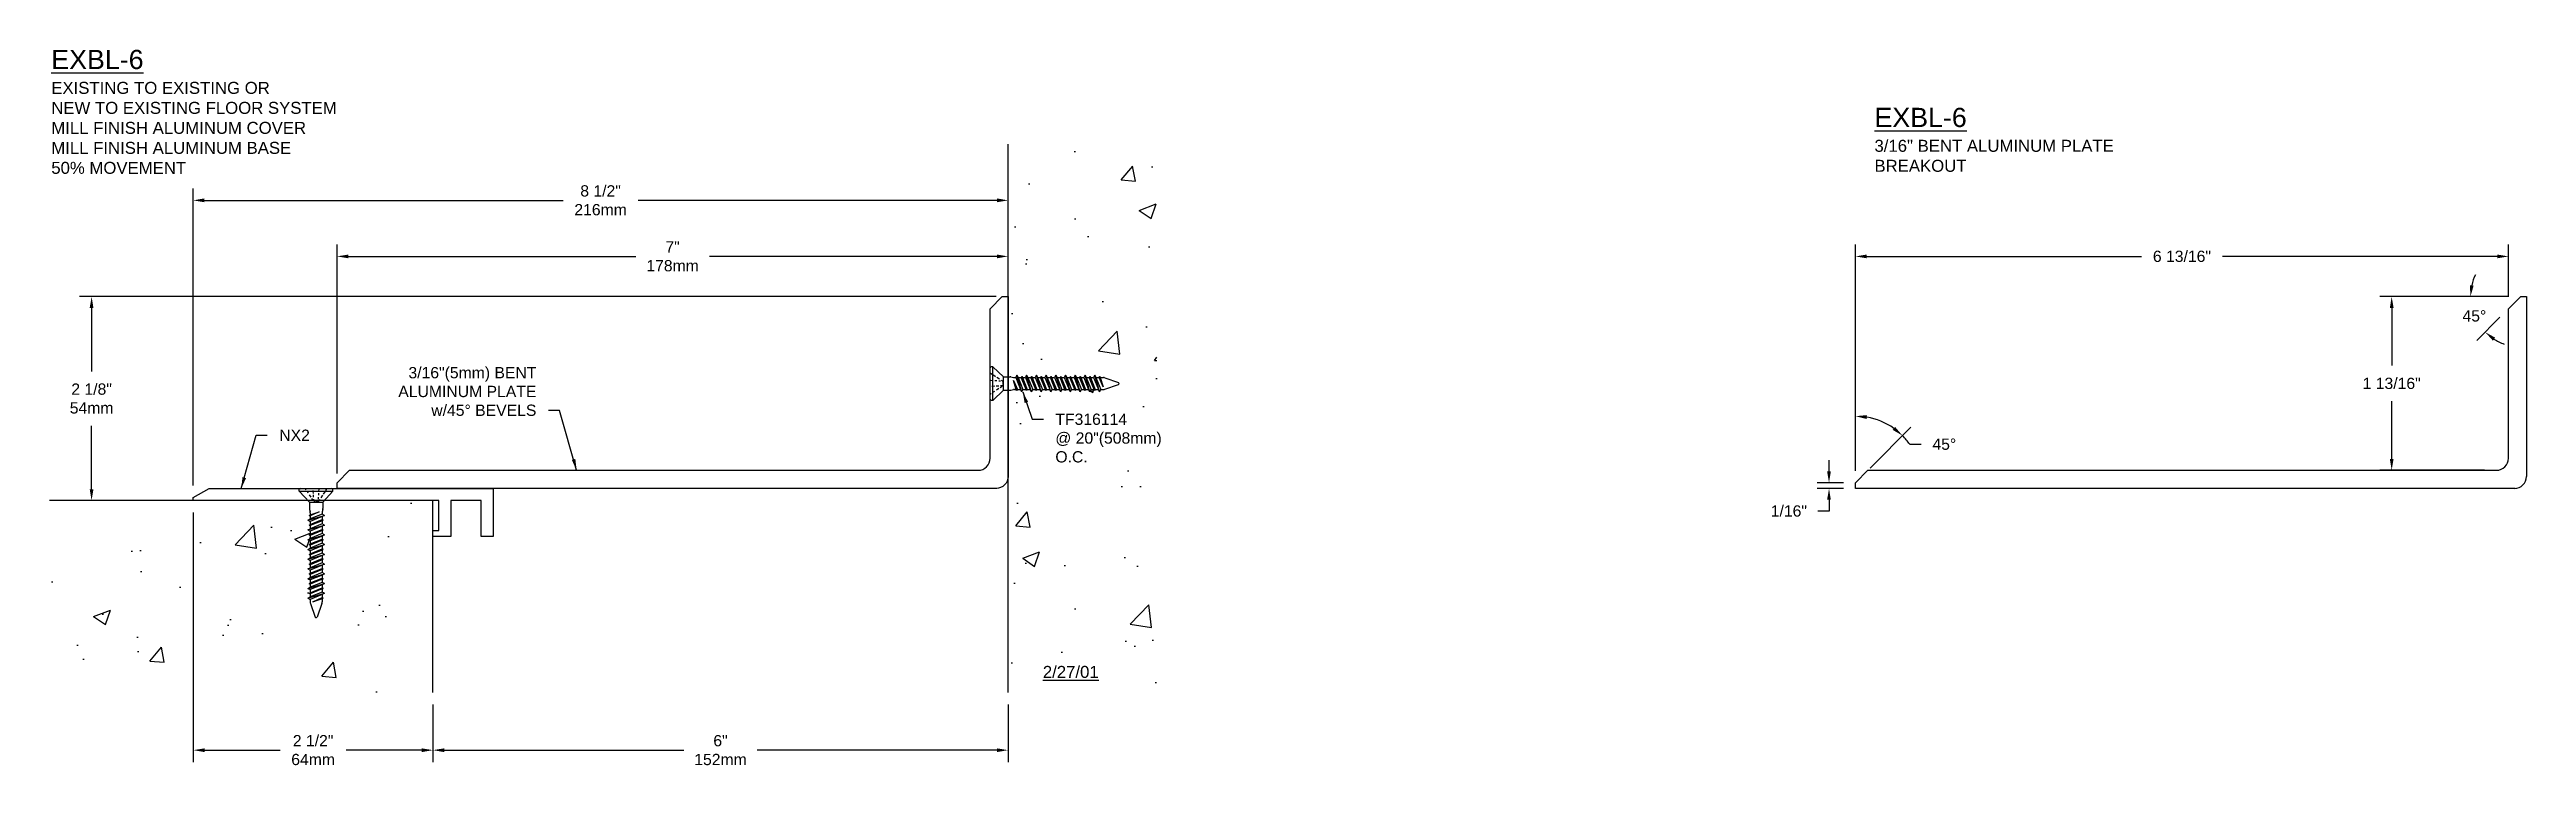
# Model space of a CAD drawing. Header units: inches. Extents: x 0.4 to 26.2, y 0.5 to 8.1.
import ezdxf

# ---------------------------------------------------------------- set-up
doc = ezdxf.new("R2010")
doc.units = ezdxf.units.IN
doc.header["$MEASUREMENT"] = 0
for name, color, linetype in [('Anchors', 4, 'Continuous'), ('Conditions', 1, 'Continuous'), ('Dimensions', 3, 'Continuous'), ('Metals', 7, 'Continuous'), ('Text', 2, 'Continuous')]:
    doc.layers.add(name, color=color, linetype=linetype)
doc.styles.add('Arial', font='arial.ttf')
doc.dimstyles.new('ARIAL', dxfattribs={"dimtxt": 0.1175, "dimasz": 0.1175, "dimexe": 0.125, "dimexo": 0.125, "dimgap": 0.125, "dimtad": 0, "dimtih": 1, "dimtoh": 1, "dimdec": 4, "dimzin": 0, "dimdsep": 46, "dimlunit": 4, "dimtxsty": 'Arial', "dimcen": 0.09, "dimadec": 0, "dimazin": 0, "dimtfac": 1, "dimtdec": 4, "dimtofl": 0, "dimtmove": 0, "dimatfit": 3, "dimfxl": 0, "dimfrac": 2, "dimtolj": 1, "dimtzin": 0, "dimarcsym": 0})

# ---------------------------------------------------------------- blocks, each defined once
blk = doc.blocks.new('TF-316114')
for p, q in [((-0.163, 0), (0.163, 0)), ((-0.104, -0.013), (-0.113, 0)), ((-0.176, -0.029), (-0.175, -0.01)), ((-0.176, -0.029), (0.176, -0.029)), ((-0.176, -0.029), (-0.07, -0.141)), ((-0.082, -0.047), (-0.091, -0.032)), ((-0.074, -0.28), (0.032, -0.243)), ((-0.07, -0.141), (0.07, -0.141)), ((-0.07, -0.141), (-0.07, -0.208)), ((-0.053, -0.09), (-0.069, -0.066)), ((-0.069, -0.218), (-0.063, -0.244)), ((-0.062, -0.273), (0.032, -0.243)), ((0.032, -0.243), (-0.062, -0.286)), ((-0.062, -0.253), (-0.062, -0.273)), ((-0.031, -0.125), (-0.044, -0.104)), ((-0.031, -0.005), (-0.031, 0)), ((-0.03, -0.026), (-0.03, -0.019)), ((-0.028, -0.051), (-0.029, -0.032)), ((-0.026, -0.091), (-0.028, -0.065)), ((-0.024, -0.126), (-0.025, -0.11)), ((-0.024, -0.135), (-0.011, -0.135)), ((-0.002, -0.135), (0.018, -0.135)), ((0.037, -0.115), (0.024, -0.135)), ((0.024, -0.135), (0.025, -0.125)), ((0.025, -0.11), (0.026, -0.09)), ((0.027, -0.07), (0.029, -0.048)), ((0.03, -0.026), (0.031, -0.008)), ((0.066, -0.071), (0.049, -0.098)), ((0.062, -0.253), (0.062, -0.267)), ((0.069, -0.218), (0.063, -0.244)), ((0.07, -0.141), (0.176, -0.029)), ((0.07, -0.141), (0.07, -0.208)), ((0.09, -0.035), (0.075, -0.058)), ((0.11, -0.005), (0.098, -0.022)), ((0.176, -0.029), (0.175, -0.01)), ((-0.086, -0.33), (0.086, -0.28)), ((-0.086, -0.33), (-0.062, -0.317)), ((-0.086, -0.33), (-0.062, -0.343)), ((-0.086, -0.432), (0.086, -0.381)), ((-0.086, -0.432), (-0.062, -0.419)), ((-0.086, -0.432), (-0.062, -0.445)), ((-0.086, -0.534), (0.086, -0.483)), ((-0.074, -0.28), (-0.062, -0.273)), ((-0.074, -0.28), (-0.062, -0.286)), ((-0.074, -0.381), (0.074, -0.33)), ((-0.074, -0.381), (-0.062, -0.375)), ((-0.074, -0.381), (-0.062, -0.387)), ((-0.074, -0.483), (0.074, -0.432)), ((-0.074, -0.483), (-0.062, -0.477)), ((-0.074, -0.483), (-0.062, -0.489)), ((0.062, -0.267), (-0.062, -0.317)), ((-0.062, -0.286), (-0.062, -0.317)), ((0.062, -0.293), (-0.062, -0.343)), ((-0.062, -0.375), (0.062, -0.324)), ((0.062, -0.337), (-0.062, -0.387)), ((-0.062, -0.343), (-0.062, -0.375)), ((0.062, -0.368), (-0.062, -0.419)), ((-0.062, -0.387), (-0.062, -0.419)), ((0.062, -0.394), (-0.062, -0.445)), ((-0.062, -0.477), (0.062, -0.426)), ((0.062, -0.438), (-0.062, -0.489)), ((-0.062, -0.445), (-0.062, -0.477)), ((0.062, -0.47), (-0.062, -0.521)), ((-0.062, -0.489), (-0.062, -0.521)), ((0.062, -0.496), (-0.062, -0.546)), ((0.086, -0.28), (0.062, -0.267)), ((0.086, -0.28), (0.062, -0.293)), ((0.062, -0.293), (0.062, -0.324)), ((0.074, -0.33), (0.062, -0.324)), ((0.074, -0.33), (0.062, -0.337)), ((0.062, -0.337), (0.062, -0.368)), ((0.086, -0.381), (0.062, -0.368)), ((0.086, -0.381), (0.062, -0.394)), ((0.062, -0.394), (0.062, -0.426)), ((0.074, -0.432), (0.062, -0.426)), ((0.074, -0.432), (0.062, -0.438)), ((0.062, -0.438), (0.062, -0.47)), ((0.086, -0.483), (0.062, -0.47)), ((0.086, -0.483), (0.062, -0.496)), ((0.062, -0.496), (0.062, -0.527)), ((-0.086, -0.534), (-0.062, -0.521)), ((-0.086, -0.534), (-0.062, -0.546)), ((-0.086, -0.635), (0.086, -0.584)), ((-0.086, -0.635), (-0.062, -0.622)), ((-0.086, -0.635), (-0.062, -0.648)), ((-0.086, -0.737), (0.086, -0.686)), ((-0.086, -0.737), (-0.062, -0.724)), ((-0.086, -0.737), (-0.062, -0.75)), ((-0.074, -0.584), (0.074, -0.534)), ((-0.074, -0.584), (-0.062, -0.578)), ((-0.074, -0.584), (-0.062, -0.59)), ((-0.074, -0.686), (0.074, -0.635)), ((-0.074, -0.686), (-0.062, -0.68)), ((-0.074, -0.686), (-0.062, -0.692)), ((-0.074, -0.787), (0.074, -0.737)), ((-0.062, -0.578), (0.062, -0.527)), ((0.062, -0.54), (-0.062, -0.59)), ((-0.062, -0.546), (-0.062, -0.578)), ((0.062, -0.571), (-0.062, -0.622)), ((-0.062, -0.59), (-0.062, -0.622)), ((0.062, -0.597), (-0.062, -0.648)), ((-0.062, -0.68), (0.062, -0.629)), ((0.062, -0.641), (-0.062, -0.692)), ((-0.062, -0.648), (-0.062, -0.68)), ((0.062, -0.673), (-0.062, -0.724)), ((-0.062, -0.692), (-0.062, -0.724)), ((0.062, -0.699), (-0.062, -0.75)), ((-0.062, -0.781), (0.062, -0.73)), ((0.062, -0.743), (-0.062, -0.794)), ((-0.062, -0.75), (-0.062, -0.781)), ((0.062, -0.774), (-0.062, -0.825)), ((0.074, -0.534), (0.062, -0.527)), ((0.074, -0.534), (0.062, -0.54)), ((0.062, -0.54), (0.062, -0.571)), ((0.086, -0.584), (0.062, -0.571)), ((0.086, -0.584), (0.062, -0.597)), ((0.062, -0.597), (0.062, -0.629)), ((0.074, -0.635), (0.062, -0.629)), ((0.074, -0.635), (0.062, -0.641)), ((0.062, -0.641), (0.062, -0.673)), ((0.086, -0.686), (0.062, -0.673)), ((0.086, -0.686), (0.062, -0.699)), ((0.062, -0.699), (0.062, -0.73)), ((0.074, -0.737), (0.062, -0.73)), ((0.074, -0.737), (0.062, -0.743)), ((0.062, -0.743), (0.062, -0.774)), ((0.086, -0.787), (0.062, -0.774)), ((-0.086, -0.838), (0.086, -0.787)), ((-0.086, -0.838), (-0.062, -0.825)), ((-0.086, -0.838), (-0.062, -0.851)), ((-0.086, -0.94), (0.086, -0.889)), ((-0.086, -0.94), (-0.062, -0.927)), ((-0.086, -0.94), (-0.062, -0.953)), ((-0.086, -1.041), (0.086, -0.991)), ((-0.086, -1.041), (-0.062, -1.028)), ((-0.074, -0.787), (-0.062, -0.781)), ((-0.074, -0.787), (-0.062, -0.794)), ((-0.074, -0.889), (0.074, -0.838)), ((-0.074, -0.889), (-0.062, -0.883)), ((-0.074, -0.889), (-0.062, -0.895)), ((-0.074, -0.991), (0.074, -0.94)), ((-0.074, -0.991), (-0.062, -0.984)), ((-0.074, -0.991), (-0.062, -0.997)), ((-0.062, -0.794), (-0.062, -0.825)), ((0.062, -0.8), (-0.062, -0.851)), ((-0.062, -0.883), (0.062, -0.832)), ((0.062, -0.844), (-0.062, -0.895)), ((-0.062, -0.851), (-0.062, -0.883)), ((0.062, -0.876), (-0.062, -0.927)), ((-0.062, -0.895), (-0.062, -0.927)), ((0.062, -0.902), (-0.062, -0.953)), ((-0.062, -0.984), (0.062, -0.934)), ((0.062, -0.946), (-0.062, -0.997)), ((-0.062, -0.953), (-0.062, -0.984)), ((0.062, -0.978), (-0.062, -1.028)), ((-0.062, -0.997), (-0.062, -1.028)), ((0.062, -1.003), (-0.062, -1.054)), ((0.086, -0.787), (0.062, -0.8)), ((0.062, -0.8), (0.062, -0.832)), ((0.074, -0.838), (0.062, -0.832)), ((0.074, -0.838), (0.062, -0.844)), ((0.062, -0.844), (0.062, -0.876)), ((0.086, -0.889), (0.062, -0.876)), ((0.086, -0.889), (0.062, -0.902)), ((0.062, -0.902), (0.062, -0.934)), ((0.074, -0.94), (0.062, -0.934)), ((0.074, -0.94), (0.062, -0.946)), ((0.062, -0.946), (0.062, -0.978)), ((0.086, -0.991), (0.062, -0.978)), ((0.086, -0.991), (0.062, -1.003)), ((0.062, -1.003), (0.062, -1.035)), ((-0.086, -1.041), (-0.062, -1.054)), ((-0.086, -1.143), (0.086, -1.092)), ((-0.086, -1.143), (-0.062, -1.13)), ((-0.086, -1.143), (-0.062, -1.156)), ((-0.074, -1.092), (0.074, -1.041)), ((-0.074, -1.092), (-0.062, -1.086)), ((-0.074, -1.092), (-0.062, -1.098)), ((-0.062, -1.086), (0.062, -1.035)), ((0.062, -1.047), (-0.062, -1.098)), ((-0.062, -1.054), (-0.062, -1.086)), ((0.062, -1.079), (-0.062, -1.13)), ((-0.062, -1.098), (-0.062, -1.13)), ((0.062, -1.105), (-0.062, -1.156)), ((-0.062, -1.156), (-0.062, -1.182)), ((-0.06, -1.197), (-0.01, -1.34)), ((-0.034, -1.18), (0.062, -1.137)), ((-0.034, -1.18), (0.074, -1.143)), ((0.062, -1.149), (-0.034, -1.18)), ((0.06, -1.197), (0.01, -1.34)), ((0.074, -1.041), (0.062, -1.035)), ((0.074, -1.041), (0.062, -1.047)), ((0.062, -1.047), (0.062, -1.079)), ((0.086, -1.092), (0.062, -1.079)), ((0.086, -1.092), (0.062, -1.105)), ((0.062, -1.105), (0.062, -1.137)), ((0.074, -1.143), (0.062, -1.137)), ((0.074, -1.143), (0.062, -1.149)), ((0.062, -1.149), (0.062, -1.182))]:
    blk.add_line(p, q)
for centre, radius, start, end in [((-0.163, -0.011), 0.0112, 90, 175), ((-0.023, -0.208), 0.0465, 180, 191.9357), ((-0.109, -0.253), 0.0465, 0, 11.9357), ((0.109, -0.253), 0.0465, 168.0643, 180), ((0.023, -0.208), 0.0465, 348.0643, 0), ((0.163, -0.011), 0.0112, 5, 90), ((-0.016, -1.182), 0.0465, 180, 199.3058), ((0.016, -1.182), 0.0465, 340.6942, 0), ((0, -1.335), 0.0106, 204.1001, 335.8999)]:
    blk.add_arc(centre, radius, start, end)
blk = doc.blocks.new('TF316114')
blk.add_blockref('TF-316114', (0, 0))
blk = doc.blocks.new('*D2')
at = {"layer": 'Defpoints', "color": 0}
for p in [(4.4, 1.398), (10.4, 1.398), (4.4, 0.796)]:
    blk.add_point(p, dxfattribs=at)
at = {"layer": 'Dimensions', "color": 0, "lineweight": -2}
for p, q in [((4.4, 1.273), (4.4, 0.671)), ((10.4, 1.273), (10.4, 0.671)), ((4.518, 0.796), (7.016, 0.796)), ((10.283, 0.796), (7.784, 0.796))]:
    blk.add_line(p, q, dxfattribs=at)
at = {"layer": 'Dimensions', "color": 0}
for points in [[(4.518, 0.815), (4.518, 0.776), (4.4, 0.796)], [(10.283, 0.815), (10.283, 0.776), (10.4, 0.796)]]:
    blk.add_solid(points, dxfattribs=at)
at = {"layer": 'Dimensions', "color": 0, "insert": (7.4, 0.796), "char_height": 0.1175, "attachment_point": 5, "style": 'Arial'}
blk.add_mtext('\\A1;6"\\P152mm', dxfattribs=at)
blk = doc.blocks.new('*D3')
at = {"layer": 'Defpoints', "color": 0}
for p in [(1.899, 6.526), (10.4, 6.214), (1.899, 3.428)]:
    blk.add_point(p, dxfattribs=at)
at = {"layer": 'Dimensions', "color": 0, "lineweight": -2}
for p, q in [((1.899, 3.553), (1.899, 6.651)), ((2.016, 6.526), (5.758, 6.526)), ((10.283, 6.526), (6.54, 6.526)), ((10.4, 6.339), (10.4, 6.651))]:
    blk.add_line(p, q, dxfattribs=at)
at = {"layer": 'Dimensions', "color": 0}
for points in [[(2.016, 6.546), (2.016, 6.506), (1.899, 6.526)], [(10.283, 6.546), (10.283, 6.506), (10.4, 6.526)]]:
    blk.add_solid(points, dxfattribs=at)
at = {"layer": 'Dimensions', "color": 0, "insert": (6.149, 6.526), "char_height": 0.1175, "attachment_point": 5, "style": 'Arial'}
blk.add_mtext('\\A1;8 1/2"\\P216mm', dxfattribs=at)
blk = doc.blocks.new('*D4')
at = {"layer": 'Defpoints', "color": 0}
for p in [(10.4, 5.523), (0.839, 3.398), (1.061, 3.398)]:
    blk.add_point(p, dxfattribs=at)
at = {"layer": 'Dimensions', "color": 0, "lineweight": -2}
for p, q in [((10.275, 5.523), (0.714, 5.523)), ((0.839, 5.405), (0.839, 4.744)), ((0.839, 3.516), (0.839, 4.177)), ((0.936, 3.398), (0.714, 3.398))]:
    blk.add_line(p, q, dxfattribs=at)
at = {"layer": 'Dimensions', "color": 0}
for points in [[(0.819, 5.405), (0.858, 5.405), (0.839, 5.523)], [(0.819, 3.516), (0.858, 3.516), (0.839, 3.398)]]:
    blk.add_solid(points, dxfattribs=at)
at = {"layer": 'Dimensions', "color": 0, "insert": (0.839, 4.46), "char_height": 0.1175, "attachment_point": 5, "style": 'Arial'}
blk.add_mtext('\\A1;2 1/8"\\P54mm', dxfattribs=at)
blk = doc.blocks.new('*D5')
at = {"layer": 'Defpoints', "color": 0}
for p in [(10.4, 5.942), (10.4, 5.523), (3.4, 3.554)]:
    blk.add_point(p, dxfattribs=at)
at = {"layer": 'Dimensions', "color": 0, "lineweight": -2}
for p, q in [((3.4, 3.679), (3.4, 6.067)), ((10.4, 5.648), (10.4, 6.067)), ((3.518, 5.942), (6.516, 5.942)), ((10.283, 5.942), (7.284, 5.942))]:
    blk.add_line(p, q, dxfattribs=at)
at = {"layer": 'Dimensions', "color": 0}
for points in [[(3.518, 5.961), (3.518, 5.922), (3.4, 5.942)], [(10.283, 5.961), (10.283, 5.922), (10.4, 5.942)]]:
    blk.add_solid(points, dxfattribs=at)
at = {"layer": 'Dimensions', "color": 0, "insert": (6.9, 5.942), "char_height": 0.1175, "attachment_point": 5, "style": 'Arial'}
blk.add_mtext('\\A1;7"\\P178mm', dxfattribs=at)
blk = doc.blocks.new('*D6')
at = {"layer": 'Defpoints', "color": 0}
for p in [(1.9, 3.398), (4.4, 1.398), (4.4, 0.796)]:
    blk.add_point(p, dxfattribs=at)
at = {"layer": 'Dimensions', "color": 0, "lineweight": -2}
for p, q in [((1.9, 3.273), (1.9, 0.671)), ((4.4, 1.273), (4.4, 0.671)), ((2.018, 0.796), (2.805, 0.796)), ((4.283, 0.796), (3.495, 0.796))]:
    blk.add_line(p, q, dxfattribs=at)
at = {"layer": 'Dimensions', "color": 0}
for points in [[(2.018, 0.815), (2.018, 0.776), (1.9, 0.796)], [(4.283, 0.815), (4.283, 0.776), (4.4, 0.796)]]:
    blk.add_solid(points, dxfattribs=at)
at = {"layer": 'Dimensions', "color": 0, "insert": (3.15, 0.796), "char_height": 0.1175, "attachment_point": 5, "style": 'Arial'}
blk.add_mtext('\\A1;2 1/2"\\P64mm', dxfattribs=at)
blk = doc.blocks.new('*D7')
at = {"layer": 'Defpoints', "color": 0}
for p in [(26.054, 5.942), (26.054, 5.395), (19.241, 3.583)]:
    blk.add_point(p, dxfattribs=at)
at = {"layer": 'Dimensions', "color": 0, "lineweight": -2}
for p, q in [((19.241, 3.708), (19.241, 6.067)), ((26.054, 5.52), (26.054, 6.067)), ((19.359, 5.942), (22.226, 5.942)), ((25.936, 5.942), (23.069, 5.942))]:
    blk.add_line(p, q, dxfattribs=at)
at = {"layer": 'Dimensions', "color": 0}
for points in [[(19.359, 5.961), (19.359, 5.922), (19.241, 5.942)], [(25.936, 5.961), (25.936, 5.922), (26.054, 5.942)]]:
    blk.add_solid(points, dxfattribs=at)
at = {"layer": 'Dimensions', "color": 0, "insert": (22.647, 5.942), "char_height": 0.1175, "attachment_point": 5, "style": 'Arial'}
blk.add_mtext('\\A1;6 13/16"', dxfattribs=at)
blk = doc.blocks.new('*D8')
at = {"layer": 'Defpoints', "color": 0}
for p in [(18.965, 3.523), (19.241, 3.583), (19.241, 3.523)]:
    blk.add_point(p, dxfattribs=at)
at = {"layer": 'Dimensions', "color": 0, "lineweight": -2}
for p, q in [((18.965, 3.701), (18.965, 3.818)), ((19.116, 3.583), (18.84, 3.583)), ((19.116, 3.523), (18.84, 3.523)), ((18.965, 3.405), (18.965, 3.288)), ((18.965, 3.288), (18.847, 3.288))]:
    blk.add_line(p, q, dxfattribs=at)
at = {"layer": 'Dimensions', "color": 0}
for points in [[(18.945, 3.701), (18.984, 3.701), (18.965, 3.583)], [(18.945, 3.405), (18.984, 3.405), (18.965, 3.523)]]:
    blk.add_solid(points, dxfattribs=at)
at = {"layer": 'Dimensions', "color": 0, "insert": (18.546, 3.288), "char_height": 0.1175, "attachment_point": 5, "style": 'Arial'}
blk.add_mtext('\\A1;1/16"', dxfattribs=at)
blk = doc.blocks.new('*D9')
at = {"layer": 'Defpoints', "color": 0}
for p in [(19.241, 4.271), (19.421, 4.253), (19.306, 3.648), (19.241, 3.583), (19.241, 3.583)]:
    blk.add_point(p, dxfattribs=at)
at = {"layer": 'Dimensions', "color": 0, "lineweight": -2}
for p, q in [((19.241, 4.396), (19.241, 4.402)), ((19.395, 3.736), (19.82, 4.162)), ((19.808, 3.984), (19.925, 3.984))]:
    blk.add_line(p, q, dxfattribs=at)
for start, end in [(54.7135, 80.2865), (35.2865, 45)]:
    blk.add_arc((19.241, 3.583), 0.694, start, end, dxfattribs=at)
at = {"layer": 'Dimensions', "color": 0}
for points in [[(19.357, 4.247), (19.36, 4.287), (19.241, 4.277)], [(19.655, 4.164), (19.629, 4.134), (19.732, 4.074)]]:
    blk.add_solid(points, dxfattribs=at)
at = {"layer": 'Dimensions', "color": 0, "insert": (20.168, 3.984), "char_height": 0.1175, "attachment_point": 5, "style": 'Arial'}
blk.add_mtext('\\A1;45°', dxfattribs=at)
blk = doc.blocks.new('*D15')
at = {"layer": 'Defpoints', "color": 0}
for p in [(25.393, 5.523), (25.978, 5.523), (26.181, 5.523), (25.675, 5.387), (26.054, 5.395)]:
    blk.add_point(p, dxfattribs=at)
at = {"layer": 'Dimensions', "color": 0, "lineweight": -2}
blk.add_line((25.965, 5.307), (25.722, 5.064), dxfattribs=at)
for start, end in [(154.241, 167.1205), (237.8795, 250.759)]:
    blk.add_arc((26.181, 5.523), 0.524, start, end, dxfattribs=at)
at = {"layer": 'Dimensions', "color": 0}
for points in [[(25.69, 5.637), (25.651, 5.642), (25.657, 5.523)], [(25.891, 5.064), (25.915, 5.095), (25.811, 5.152)]]:
    blk.add_solid(points, dxfattribs=at)
at = {"layer": 'Dimensions', "color": 0, "insert": (25.698, 5.321), "char_height": 0.1175, "attachment_point": 5, "style": 'Arial'}
blk.add_mtext('\\A1;45°', dxfattribs=at)
blk = doc.blocks.new('BENTPLATE')
blk.add_lwpolyline([(10.282, 3.523), (3.4, 3.523), (3.4, 3.583), (3.53, 3.713), (10.088, 3.713, 0.414214), (10.213, 3.838), (10.213, 5.395), (10.34, 5.523), (10.4, 5.523), (10.4, 3.648, -0.414214), (10.275, 3.523)], format="xyb")
blk = doc.blocks.new('nx2')
for p, q in [((0, 0.405), (0.165, 0.5)), ((0, 0.375), (0, 0.405)), ((2.562, 0.375), (0, 0.375)), ((0.165, 0.5), (3.13, 0.5)), ((2.562, 0.062), (2.562, 0.375)), ((3.005, 0.375), (2.687, 0.375)), ((2.687, 0.375), (2.687, 0)), ((3.005, 0), (3.005, 0.375)), ((3.13, 0.5), (3.13, 0)), ((2.5, 0), (2.5, 0.062)), ((2.5, 0.062), (2.562, 0.062)), ((2.687, 0), (2.5, 0)), ((3.13, 0), (3.005, 0))]:
    blk.add_line(p, q)
blk = doc.blocks.new('*D17')
at = {"layer": 'Defpoints', "color": 0}
for p in [(26.181, 5.523), (24.835, 3.713), (25.929, 3.713)]:
    blk.add_point(p, dxfattribs=at)
at = {"layer": 'Dimensions', "color": 0, "lineweight": -2}
for p, q in [((26.056, 5.523), (24.71, 5.523)), ((24.835, 5.405), (24.835, 4.804)), ((24.835, 3.831), (24.835, 4.432)), ((25.804, 3.713), (24.71, 3.713))]:
    blk.add_line(p, q, dxfattribs=at)
at = {"layer": 'Dimensions', "color": 0}
for points in [[(24.816, 5.405), (24.855, 5.405), (24.835, 5.523)], [(24.816, 3.831), (24.855, 3.831), (24.835, 3.713)]]:
    blk.add_solid(points, dxfattribs=at)
at = {"layer": 'Dimensions', "color": 0, "insert": (24.835, 4.618), "char_height": 0.1175, "attachment_point": 5, "style": 'Arial'}
blk.add_mtext('\\A1;1 13/16"', dxfattribs=at)

msp = doc.modelspace()

# ---------------------------------------------------------------- hatches: boundary and pattern name
at = {"layer": 'Conditions'}
h = msp.add_hatch(dxfattribs=at)
h.set_pattern_fill('AR-CONC', color=256, scale=0.25, style=0)
h.set_pattern_definition([(50, (4, 0), (1.79315, -0.15688), [0.1875, -2.0625]), (355, (4, 0), (-0.34688, 1.88048), [0.15, -1.65]), (100.451, (4.1494, -0.013), (1.44627, 1.7236), [0.15935, -1.75286]), (46.184, (4, 0.5), (2.6681, -0.4138), [0.28125, -3.09375]), (96.636, (4.2223, 0.4655), (2.33666, 2.4353), [0.239, -2.6293]), (351.184, (4, 0.5), (2.33665, 2.4353), [0.225, -2.475]), (21, (4.25, 0.375), (1.49227, -1.00655), [0.1875, -2.0625]), (326, (4.25, 0.375), (0.6083, 1.81288), [0.15, -1.65]), (71.451, (4.3744, 0.2911), (2.10056, 0.80633), [0.15935, -1.75286]), (37.5, (4, 0), (0.0304, 0.832235), [0, -1.63, 0, -1.675, 0, -1.65625]), (7.5, (4, 0), (0.657674, 0.98603), [0, -0.955, 0, -1.5925, 0, -0.63125]), (327.5, (3.4425, 0), (1.334556, -0.056387), [0, -0.625, 0, -1.95, 0, -2.5875]), (317.5, (3.1925, 0), (1.45797, 0.25026), [0, -0.8125, 0, -1.295, 0, -1.8375])])
h.paths.add_polyline_path([(11.95291, 7.11042), (10.40003, 7.11042), (10.40003, 4.70149), (10.41603, 4.68634), (10.48798, 4.68634), (10.51871, 4.67985, 0.05212645), (10.52833, 4.67884), (10.5417, 4.67884), (10.55462, 4.70284), (10.56755, 4.67884), (10.59924, 4.67884), (10.6054, 4.69029), (10.61157, 4.67884), (10.64326, 4.67884), (10.65618, 4.70284), (10.66911, 4.67884), (10.7008, 4.67884), (10.70697, 4.69029), (10.71313, 4.67884), (10.74482, 4.67884), (10.75775, 4.70284), (10.77067, 4.67884), (10.80236, 4.67884), (10.80853, 4.69029), (10.81469, 4.67884), (10.84638, 4.67884), (10.85931, 4.70284), (10.87223, 4.67884), (10.90393, 4.67884), (10.91009, 4.69029), (10.91625, 4.67884), (10.94795, 4.67884), (10.96087, 4.70284), (10.9738, 4.67884), (11.00549, 4.67884), (11.01165, 4.69029), (11.01782, 4.67884), (11.04951, 4.67884), (11.06243, 4.70284), (11.07536, 4.67884), (11.10705, 4.67884), (11.11322, 4.69029), (11.11938, 4.67884), (11.15107, 4.67884), (11.164, 4.70284), (11.17692, 4.67884), (11.20861, 4.67884), (11.21478, 4.69029), (11.22094, 4.67884), (11.25263, 4.67884), (11.26556, 4.70284), (11.27848, 4.67884), (11.31018, 4.67884), (11.31634, 4.69029), (11.3225, 4.67884), (11.3542, 4.67884), (11.36712, 4.70284), (11.38005, 4.67884), (11.41174, 4.67884), (11.4179, 4.69029), (11.42407, 4.67884), (11.45669, 4.67884, -0.08443704), (11.47206, 4.67623), (11.61311, 4.62682, -0.77412328), (11.61311, 4.60637), (11.47206, 4.55696, -0.08443704), (11.45669, 4.55434), (11.43083, 4.55434), (11.4179, 4.53034), (11.40498, 4.55434), (11.37329, 4.55434), (11.36712, 4.5429), (11.36096, 4.55434), (11.32927, 4.55434), (11.31634, 4.53034), (11.30342, 4.55434), (11.27172, 4.55434), (11.26556, 4.5429), (11.2594, 4.55434), (11.2277, 4.55434), (11.21478, 4.53034), (11.20185, 4.55434), (11.17016, 4.55434), (11.164, 4.5429), (11.15783, 4.55434), (11.12614, 4.55434), (11.11322, 4.53034), (11.10029, 4.55434), (11.0686, 4.55434), (11.06243, 4.5429), (11.05627, 4.55434), (11.02458, 4.55434), (11.01165, 4.53034), (10.99873, 4.55434), (10.96704, 4.55434), (10.96087, 4.5429), (10.95471, 4.55434), (10.92302, 4.55434), (10.91009, 4.53034), (10.89717, 4.55434), (10.86547, 4.55434), (10.85931, 4.5429), (10.85315, 4.55434), (10.82145, 4.55434), (10.80853, 4.53034), (10.7956, 4.55434), (10.76391, 4.55434), (10.75775, 4.5429), (10.75158, 4.55434), (10.71989, 4.55434), (10.70697, 4.53034), (10.69404, 4.55434), (10.66235, 4.55434), (10.65618, 4.5429), (10.65002, 4.55434), (10.61833, 4.55434), (10.6054, 4.53034), (10.59248, 4.55434), (10.56079, 4.55434), (10.55462, 4.5429), (10.54846, 4.55434), (10.52833, 4.55434, 0.05212645), (10.51871, 4.55334), (10.48798, 4.54684), (10.41603, 4.54684), (10.40003, 4.5317), (10.40003, 3.64784), (10.40003, 1.39804), (11.95291, 1.39804), (11.95291, 3.90103), (11.07483, 3.90103), (11.07483, 4.36221), (11.95291, 4.36221)])
h.paths.add_polyline_path([(11.38567, 1.73024), (11.38567, 1.46821), (10.69701, 1.46821), (10.69701, 1.73024)], flags=16)
h.paths.add_polyline_path([(10.73177, 1.70548), (11.33971, 1.70548), (11.33971, 1.49085), (10.73177, 1.49085)], flags=8)
h = msp.add_hatch(dxfattribs=at)
h.set_pattern_fill('AR-CONC', color=256, scale=0.25, style=0)
h.paths.add_polyline_path([(4.40003, 3.02304), (4.39886, 3.02304), (4.39886, 3.08504), (4.40003, 3.08504), (4.40003, 3.39804), (3.26612, 3.39804), (3.25078, 3.38184), (3.25078, 3.30989), (3.24428, 3.27916, 0.05212645), (3.24328, 3.26955), (3.24328, 3.25617), (3.26728, 3.24325), (3.24328, 3.23032), (3.24328, 3.19863), (3.25472, 3.19247), (3.24328, 3.18631), (3.24328, 3.15461), (3.26728, 3.14169), (3.24328, 3.12876), (3.24328, 3.09707), (3.25472, 3.09091), (3.24328, 3.08474), (3.24328, 3.05305), (3.26728, 3.04012), (3.24328, 3.0272), (3.24328, 2.99551), (3.25472, 2.98934), (3.24328, 2.98318), (3.24328, 2.95149), (3.26728, 2.93856), (3.24328, 2.92564), (3.24328, 2.89394), (3.25472, 2.88778), (3.24328, 2.88162), (3.24328, 2.84992), (3.26728, 2.837), (3.24328, 2.82407), (3.24328, 2.79238), (3.25472, 2.78622), (3.24328, 2.78006), (3.24328, 2.74836), (3.26728, 2.73544), (3.24328, 2.72251), (3.24328, 2.69082), (3.25472, 2.68466), (3.24328, 2.67849), (3.24328, 2.6468), (3.26728, 2.63387), (3.24328, 2.62095), (3.24328, 2.58926), (3.25472, 2.58309), (3.24328, 2.57693), (3.24328, 2.54524), (3.26728, 2.53231), (3.24328, 2.51939), (3.24328, 2.48769), (3.25472, 2.48153), (3.24328, 2.47537), (3.24328, 2.44367), (3.26728, 2.43075), (3.24328, 2.41782), (3.24328, 2.38613), (3.25472, 2.37997), (3.24328, 2.37381), (3.24328, 2.33327), (3.19125, 2.18476, -0.77412328), (3.1708, 2.18476), (3.11878, 2.33327), (3.11878, 2.36704), (3.09478, 2.37997), (3.11878, 2.39289), (3.11878, 2.42459), (3.10733, 2.43075), (3.11878, 2.43691), (3.11878, 2.46861), (3.09478, 2.48153), (3.11878, 2.49446), (3.11878, 2.52615), (3.10733, 2.53231), (3.11878, 2.53848), (3.11878, 2.57017), (3.09478, 2.58309), (3.11878, 2.59602), (3.11878, 2.62771), (3.10733, 2.63387), (3.11878, 2.64004), (3.11878, 2.67173), (3.09478, 2.68466), (3.11878, 2.69758), (3.11878, 2.72927), (3.10733, 2.73544), (3.11878, 2.7416), (3.11878, 2.77329), (3.09478, 2.78622), (3.11878, 2.79914), (3.11878, 2.83084), (3.10733, 2.837), (3.11878, 2.84316), (3.11878, 2.87486), (3.09478, 2.88778), (3.11878, 2.90071), (3.11878, 2.9324), (3.10733, 2.93856), (3.11878, 2.94473), (3.11878, 2.97642), (3.09478, 2.98934), (3.11878, 3.00227), (3.11878, 3.03396), (3.10733, 3.04012), (3.11878, 3.04629), (3.11878, 3.07798), (3.09478, 3.09091), (3.11878, 3.10383), (3.11878, 3.13552), (3.10733, 3.14169), (3.11878, 3.14785), (3.11878, 3.17954), (3.09478, 3.19247), (3.11878, 3.20539), (3.11878, 3.23709), (3.10733, 3.24325), (3.11878, 3.24941), (3.11878, 3.26955, 0.05212645), (3.11777, 3.27916), (3.11128, 3.30989), (3.11128, 3.38184), (3.09594, 3.39804), (1.89886, 3.39804), (0.40003, 3.39804), (0.40003, 1.39804), (4.40003, 1.39804)])

# ---------------------------------------------------------------- linework, layer by layer
for p, q in [((26.05375, 5.39534), (26.18125, 5.52284)), ((26.18125, 5.52284), (26.24125, 5.52284)), ((26.24125, 5.52284), (26.24125, 3.64784)), ((26.05375, 3.83804), (26.05375, 5.39534)), ((19.24125, 3.58304), (19.37125, 3.71304)), ((19.37125, 3.71304), (25.92875, 3.71304)), ((19.24125, 3.52304), (19.24125, 3.58304)), ((26.12334, 3.52304), (19.24125, 3.52304))]:
    msp.add_line(p, q)
for centre in [(25.92875, 3.83804), (26.11625, 3.64784)]:
    msp.add_arc(centre, 0.125, 270, 0)
for points in [[(10.40003, 1.39804), (10.40003, 7.11042)], [(4.40003, 1.39804), (4.40003, 3.39804), (0.40003, 3.39804)]]:
    msp.add_lwpolyline(points, dxfattribs=at)
at = {"layer": 'Dimensions'}
msp.add_line((25.97805, 5.52284), (25.39332, 5.52284), dxfattribs=at)

# ---------------------------------------------------------------- block references
msp.add_blockref('BENTPLATE', (0, 0))
at = {"layer": 'Anchors', "rotation": 90}
msp.add_blockref('TF316114', (10.21253, 4.61659), dxfattribs=at)
at = {"layer": 'Anchors'}
msp.add_blockref('TF316114', (3.18103, 3.52284), dxfattribs=at)
at = {"layer": 'Metals'}
msp.add_blockref('nx2', (1.89886, 3.02304), dxfattribs=at)

# ---------------------------------------------------------------- texts
at = {"layer": 'Text', "attachment_point": 1, "style": 'Arial'}
for s, insert, char_height, width in [('{\\LEXBL-6\\P\\H0.625x;\\lEXISTING TO EXISTING OR\\PNEW TO EXISTING FLOOR SYSTEM\\PMILL FINISH ALUMINUM COVER\\PMILL FINISH ALUMINUM BASE\\P50% MOVEMENT}', (0.41833, 8.09408), 0.2, 4.9375), ('{\\LEXBL-6\\P\\H0.625x;\\l3/16" BENT ALUMINUM PLATE\\PBREAKOUT}', (19.43908, 7.49016), 0.2, 4.9375), ('{\\L2/27/01}', (10.76302, 1.67423), 0.125, 0.9375)]:
    msp.add_mtext(s, dxfattribs=dict(at, insert=insert, char_height=char_height, width=width))
at = {"layer": 'Text', "char_height": 0.1175, "style": 'Arial'}
for s, insert, attachment_point in [('3/16"(5mm) BENT \\PALUMINUM PLATE\\Pw/45° BEVELS', (5.47938, 4.27803), 9), ('NX2', (2.79673, 4.13671), 1), ('TF316114\\P@ 20"(508mm)\\PO.C.', (10.89358, 4.30356), 1)]:
    msp.add_mtext(s, dxfattribs=dict(at, insert=insert, attachment_point=attachment_point))

# ---------------------------------------------------------------- dimensions: what is measured, and where the dimension line sits
at = {"layer": 'Dimensions'}
for base, p1, p2, text, picture, middle in [((1.89886, 6.52602), (10.40003, 6.21432), (1.89886, 3.42804), '<>\\P216mm', '*D3', (6.14944, 6.52602)), ((10.40003, 5.9418), (3.40003, 3.55409), (10.40003, 5.52284), '<>\\P178mm', '*D5', (6.90003, 5.9418)), ((4.40003, 0.79586), (1.90003, 3.39784), (4.40003, 1.39804), '<>\\P64mm', '*D6', (3.15003, 0.79586)), ((4.40003, 0.79586), (10.40003, 1.39804), (4.40003, 1.39804), '<>\\P152mm', '*D2', (7.40003, 0.79586))]:
    dim = msp.add_linear_dim(base=base, p1=p1, p2=p2, text=text, dimstyle='ARIAL', dxfattribs=at)
    dim.commit()
    dim.dimension.update_dxf_attribs({"geometry": picture, "text_midpoint": middle})
dim = msp.add_linear_dim(base=(26.05375, 5.9418), p1=(19.24125, 3.58304), p2=(26.05375, 5.39534), dimstyle='ARIAL', dxfattribs=at)
dim.commit()
dim.dimension.update_dxf_attribs({"geometry": '*D7', "text_midpoint": (22.6475, 5.9418)})
dim = msp.add_angular_dim_2l(base=(25.67528, 5.38727), line1=((25.97805, 5.52284), (25.39332, 5.52284)), line2=((26.05375, 5.39534), (26.18125, 5.52284)), dimstyle='ARIAL', dxfattribs=at)
dim.commit()
dim.dimension.update_dxf_attribs({"geometry": '*D15', "text_midpoint": (25.69788, 5.321), "dimtype": 162})
dim = msp.add_linear_dim(base=(0.83887, 3.39804), p1=(10.40003, 5.52284), p2=(1.06148, 3.39804), angle=90, text='<>\\P54mm', dimstyle='ARIAL', dxfattribs=at)
dim.commit()
dim.dimension.update_dxf_attribs({"geometry": '*D4', "text_midpoint": (0.83887, 4.46044), "dimtype": 160})
for base, p1, p2, picture, middle in [((24.83544, 3.71304), (26.18125, 5.52284), (25.92875, 3.71304), '*D17', (24.83544, 4.61794)), ((18.96463, 3.52284), (19.24125, 3.58304), (19.24125, 3.52284), '*D8', (18.54604, 3.28784))]:
    dim = msp.add_linear_dim(base=base, p1=p1, p2=p2, angle=90, dimstyle='ARIAL', dxfattribs=at)
    dim.commit()
    dim.dimension.update_dxf_attribs({"geometry": picture, "text_midpoint": middle})
dim = msp.add_angular_dim_2l(base=(19.42084, 4.25331), line1=((19.24125, 3.58304), (19.24125, 4.27101)), line2=((19.30625, 3.64804), (19.24125, 3.58304)), dimstyle='ARIAL', dxfattribs=at)
dim.commit()
dim.dimension.update_dxf_attribs({"geometry": '*D9', "text_midpoint": (20.16779, 3.9839)})

# ---------------------------------------------------------------- leaders
at = {"layer": 'Text', "annotation_type": 0, "has_hookline": 1}
for points, hookline_direction, text_width in [([(10.5531, 4.53034), (10.65108, 4.24481), (10.76858, 4.24481)], 0, 1.09493), ([(5.8992, 3.71304), (5.72188, 4.33678), (5.60438, 4.33678)], 1, 1.43228), ([(2.40003, 3.52284), (2.55423, 4.07796), (2.67173, 4.07796)], 0, 0.29816)]:
    msp.add_leader(points, dimstyle='ARIAL', dxfattribs=dict(at, hookline_direction=hookline_direction, text_width=text_width))

doc.saveas('drawing.dxf')
